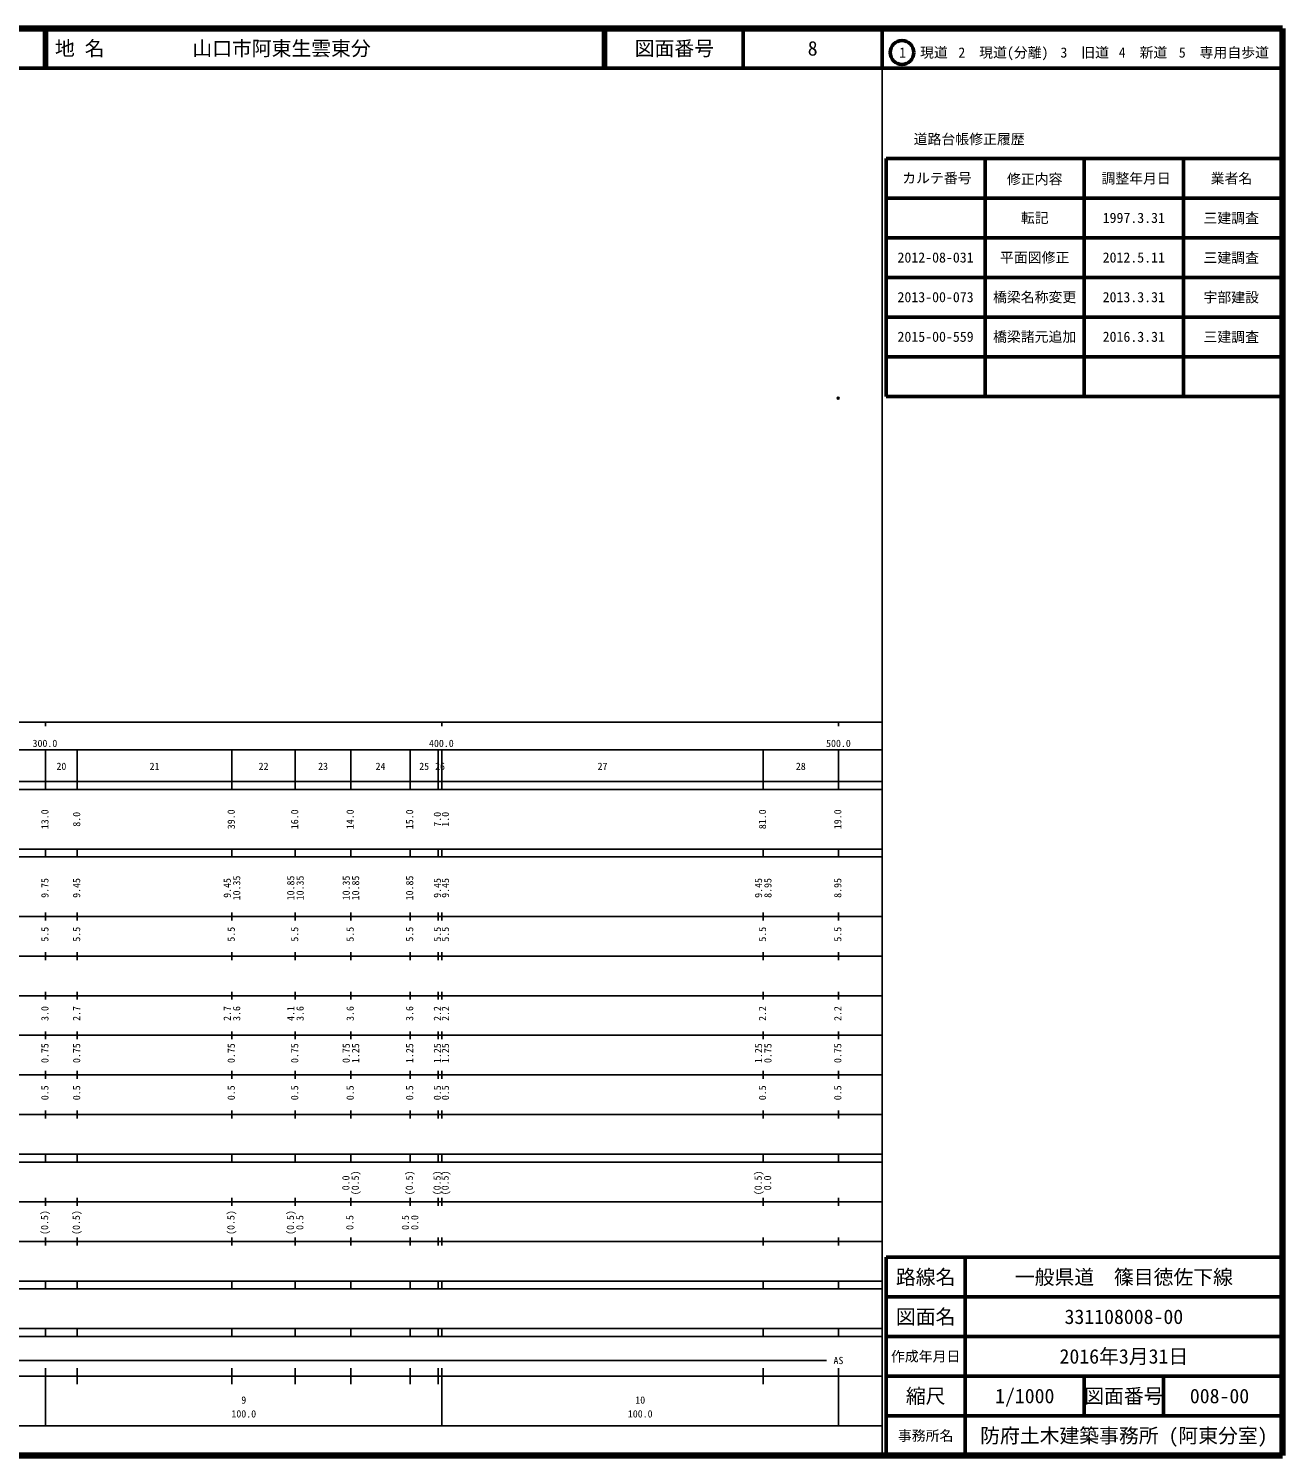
# Model space of a CAD drawing. Units: millimetres on the paper. Extents: x 40 to 680, y 20 to 380.
# Drawn here: x 363.7 to 680, y 20 to 380 of the extents above; entities that cross this region are included whole.
import ezdxf
from ezdxf.enums import TextEntityAlignment as Align

# ---------------------------------------------------------------- set-up
doc = ezdxf.new("R2010")
doc.units = ezdxf.units.MM
doc.header["$PDMODE"] = 32
doc.header["$PDSIZE"] = 0.5
doc.layers.add('M-OTRS', color=6, linetype='Continuous')
doc.layers.add('M-TTL-TXT', color=7, linetype='Continuous')
for name, color, linetype, lineweight in [('M-TTL', 2, 'Continuous', 140), ('M-TTL-BAND', 7, 'Continuous', 25), ('M-TTL-FRAM', 2, 'Continuous', 50), ('M-TTL-LINE', 7, 'Continuous', 50)]:
    doc.layers.add(name, color=color, linetype=linetype, lineweight=lineweight)
doc.styles.add('ＭＳ ゴシック', font='')
doc.styles.get('ＭＳ ゴシック').set_extended_font_data('MS Gothic')

msp = doc.modelspace()

# ---------------------------------------------------------------- linework, layer by layer
at = {"layer": 'M-OTRS'}
msp.add_point((567.938, 286.741), dxfattribs=at)
at = {"layer": 'M-TTL'}
for p, q in [((680, 380), (40, 380)), ((680, 20), (680, 380)), ((40, 20), (680, 20))]:
    msp.add_line(p, q, dxfattribs=at)
at = {"layer": 'M-TTL-BAND'}
for p, q in [((579, 20), (579, 370)), ((40, 205), (579, 205)), ((368, 205), (368, 204)), ((468, 205), (468, 204)), ((568, 205), (568, 204)), ((68, 198), (579, 198)), ((368, 188), (368, 198)), ((376, 188), (376, 198)), ((415, 188), (415, 198)), ((431, 188), (431, 198)), ((445, 188), (445, 198)), ((460, 188), (460, 198)), ((467, 188), (467, 198)), ((468, 188), (468, 198)), ((549, 188), (549, 198)), ((568, 188), (568, 198)), ((40, 190), (579, 190)), ((40, 188), (579, 188)), ((40, 173), (579, 173)), ((368, 171), (368, 173)), ((376, 171), (376, 173)), ((415, 171), (415, 173)), ((431, 171), (431, 173)), ((445, 171), (445, 173)), ((460, 171), (460, 173)), ((467, 171), (467, 173)), ((468, 171), (468, 173)), ((549, 171), (549, 173)), ((568, 171), (568, 173)), ((40, 171), (579, 171)), ((40, 156), (579, 156)), ((368, 155), (368, 157)), ((376, 155), (376, 157)), ((415, 155), (415, 157)), ((431, 155), (431, 157)), ((445, 155), (445, 157)), ((460, 155), (460, 157)), ((467, 155), (467, 157)), ((468, 155), (468, 157)), ((549, 155), (549, 157)), ((568, 155), (568, 157)), ((46, 146), (579, 146)), ((368, 145), (368, 147)), ((376, 145), (376, 147)), ((415, 145), (415, 147)), ((431, 145), (431, 147)), ((445, 145), (445, 147)), ((460, 145), (460, 147)), ((467, 145), (467, 147)), ((468, 145), (468, 147)), ((549, 145), (549, 147)), ((568, 145), (568, 147)), ((368, 135), (368, 137)), ((376, 135), (376, 137)), ((415, 135), (415, 137)), ((431, 135), (431, 137)), ((445, 135), (445, 137)), ((460, 135), (460, 137)), ((467, 135), (467, 137)), ((468, 135), (468, 137)), ((549, 135), (549, 137)), ((568, 135), (568, 137)), ((52, 136), (579, 136)), ((46, 126), (579, 126)), ((368, 125), (368, 127)), ((376, 125), (376, 127)), ((415, 125), (415, 127)), ((431, 125), (431, 127)), ((445, 125), (445, 127)), ((460, 125), (460, 127)), ((467, 125), (467, 127)), ((468, 125), (468, 127)), ((549, 125), (549, 127)), ((568, 125), (568, 127)), ((52, 116), (579, 116)), ((368, 115), (368, 117)), ((376, 115), (376, 117)), ((415, 115), (415, 117)), ((431, 115), (431, 117)), ((445, 115), (445, 117)), ((460, 115), (460, 117)), ((467, 115), (467, 117)), ((468, 115), (468, 117)), ((549, 115), (549, 117)), ((568, 115), (568, 117)), ((46, 106), (579, 106)), ((368, 105), (368, 107)), ((376, 105), (376, 107)), ((415, 105), (415, 107)), ((431, 105), (431, 107)), ((445, 105), (445, 107)), ((460, 105), (460, 107)), ((467, 105), (467, 107)), ((468, 105), (468, 107)), ((549, 105), (549, 107)), ((568, 105), (568, 107)), ((40, 96), (579, 96)), ((40, 94), (579, 94)), ((368, 94), (368, 96)), ((376, 94), (376, 96)), ((415, 94), (415, 96)), ((431, 94), (431, 96)), ((445, 94), (445, 96)), ((460, 94), (460, 96)), ((467, 94), (467, 96)), ((468, 94), (468, 96)), ((549, 94), (549, 96)), ((568, 94), (568, 96)), ((49, 84), (579, 84)), ((368, 83), (368, 85)), ((376, 83), (376, 85)), ((415, 83), (415, 85)), ((431, 83), (431, 85)), ((445, 83), (445, 85)), ((460, 83), (460, 85)), ((467, 83), (467, 85)), ((468, 83), (468, 85)), ((549, 83), (549, 85)), ((568, 83), (568, 85)), ((40, 74), (579, 74)), ((368, 73), (368, 75)), ((376, 73), (376, 75)), ((415, 73), (415, 75)), ((431, 73), (431, 75)), ((445, 73), (445, 75)), ((460, 73), (460, 75)), ((467, 73), (467, 75)), ((468, 73), (468, 75)), ((549, 73), (549, 75)), ((568, 73), (568, 75)), ((40, 64), (579, 64)), ((40, 62), (579, 62)), ((368, 62), (368, 64)), ((376, 62), (376, 64)), ((415, 62), (415, 64)), ((431, 62), (431, 64)), ((445, 62), (445, 64)), ((460, 62), (460, 64)), ((467, 62), (467, 64)), ((468, 62), (468, 64)), ((549, 62), (549, 64)), ((568, 62), (568, 64)), ((40, 52), (579, 52)), ((368, 50), (368, 52)), ((376, 50), (376, 52)), ((415, 50), (415, 52)), ((431, 50), (431, 52)), ((445, 50), (445, 52)), ((460, 50), (460, 52)), ((467, 50), (467, 52)), ((468, 50), (468, 52)), ((549, 50), (549, 52)), ((568, 50), (568, 52)), ((40, 50), (579, 50)), ((90.5, 44), (565, 44)), ((40, 40), (579, 40)), ((368, 27.5), (368, 42)), ((376, 38), (376, 42)), ((415, 38), (415, 42)), ((431, 38), (431, 42)), ((445, 38), (445, 42)), ((460, 38), (460, 42)), ((467, 38), (467, 42)), ((468, 27.5), (468, 42)), ((549, 38), (549, 42)), ((568, 27.5), (568, 42)), ((68, 27.5), (579, 27.5))]:
    msp.add_line(p, q, dxfattribs=at)
at = {"layer": 'M-TTL-FRAM'}
for p, q in [((580, 347.197), (580, 287.197)), ((580, 347.197), (680, 347.197)), ((580, 287.197), (680, 287.197)), ((680, 70), (580, 70)), ((580, 70), (580, 20))]:
    msp.add_line(p, q, dxfattribs=at)
at = {"layer": 'M-TTL-LINE'}
for p, q in [((367.75, 380), (367.75, 370)), ((368.25, 380), (368.25, 370)), ((508.747, 380), (508.747, 370)), ((509.247, 380), (509.247, 370)), ((543.997, 380), (543.997, 370)), ((579, 380), (579, 370)), ((40, 370), (680, 370)), ((605, 347.197), (605, 287.197)), ((630, 347.197), (630, 287.197)), ((655, 347.197), (655, 287.197)), ((580, 337.197), (680, 337.197)), ((580, 327.197), (680, 327.197)), ((580, 317.197), (680, 317.197)), ((580, 307.197), (680, 307.197)), ((580, 297.197), (680, 297.197)), ((600, 70), (600, 20)), ((680, 60), (580, 60)), ((680, 50), (580, 50)), ((680, 40), (580, 40)), ((630, 40), (630, 30)), ((650, 40), (650, 30)), ((680, 30), (580, 30))]:
    msp.add_line(p, q, dxfattribs=at)
msp.add_circle((584.031, 373.958), 3, dxfattribs=at)

# ---------------------------------------------------------------- texts
at = {"layer": 'M-TTL-BAND', "style": 'ＭＳ ゴシック'}
for s, p in [('300.0', (367.844, 198.195)), ('400.0', (467.844, 198.195)), ('500.0', (568, 198.195)), ('20', (372, 192.405)), ('21', (395.5, 192.405)), ('22', (423, 192.405)), ('23', (438, 192.405)), ('24', (452.5, 192.405)), ('25', (463.5, 192.405)), ('26', (467.5, 192.405)), ('27', (508.5, 192.405)), ('28', (558.5, 192.405)), ('AS', (568, 42.5)), ('9', (418, 32.523)), ('10', (518, 32.523)), ('100.0', (418, 29.033)), ('100.0', (518, 29.033))]:
    msp.add_text(s, height=1.833, dxfattribs=at).set_placement(p, align=Align.BOTTOM_CENTER)
for s, p in [('13.0', (369.29, 180.5)), ('8.0', (377.29, 180.5)), ('39.0', (416.29, 180.5)), ('16.0', (432.29, 180.5)), ('14.0', (446.29, 180.5)), ('15.0', (461.29, 180.5)), ('7.0', (468.29, 180.5)), ('1.0', (470.312, 180.5)), ('81.0', (550.29, 180.5)), ('19.0', (569.29, 180.5)), ('10.35', (417.66, 163.174)), ('10.85', (431.29, 163.174)), ('10.35', (433.66, 163.174)), ('10.35', (445.29, 163.174)), ('10.85', (447.66, 163.174)), ('10.85', (461.29, 163.174)), ('9.75', (369.29, 163.174)), ('9.45', (377.29, 163.174)), ('9.45', (415.29, 163.174)), ('9.45', (468.29, 163.174)), ('9.45', (470.312, 163.174)), ('9.45', (549.29, 163.174)), ('8.95', (551.66, 163.174)), ('8.95', (569.29, 163.174)), ('5.5', (369.29, 151.5)), ('5.5', (377.29, 151.5)), ('5.5', (416.29, 151.5)), ('5.5', (432.29, 151.5)), ('5.5', (446.29, 151.5)), ('5.5', (461.29, 151.5)), ('5.5', (468.29, 151.5)), ('5.5', (470.312, 151.5)), ('5.5', (550.29, 151.5)), ('5.5', (569.29, 151.5)), ('3.0', (369.29, 131.5)), ('2.7', (377.29, 131.5)), ('2.7', (415.29, 131.5)), ('3.6', (417.66, 131.5)), ('4.1', (431.29, 131.5)), ('3.6', (433.66, 131.5)), ('3.6', (446.29, 131.5)), ('3.6', (461.29, 131.5)), ('2.2', (468.29, 131.5)), ('2.2', (470.312, 131.5)), ('2.2', (550.29, 131.5)), ('2.2', (569.29, 131.5)), ('0.75', (369.29, 121.5)), ('0.75', (377.29, 121.5)), ('0.75', (416.29, 121.5)), ('0.75', (432.29, 121.5)), ('0.75', (445.29, 121.5)), ('1.25', (447.66, 121.5)), ('1.25', (461.29, 121.5)), ('1.25', (468.29, 121.5)), ('1.25', (470.312, 121.5)), ('1.25', (549.29, 121.5)), ('0.75', (551.66, 121.5)), ('0.75', (569.29, 121.5)), ('0.5', (369.29, 111.5)), ('0.5', (377.29, 111.5)), ('0.5', (416.29, 111.5)), ('0.5', (432.29, 111.5)), ('0.5', (446.29, 111.5)), ('0.5', (461.29, 111.5)), ('0.5', (468.29, 111.5)), ('0.5', (470.312, 111.5)), ('0.5', (550.29, 111.5)), ('0.5', (569.29, 111.5)), ('0.0', (445.211, 88.764)), ('(0.5)', (447.581, 88.764)), ('(0.5)', (461.211, 88.764)), ('(0.5)', (468.211, 88.764)), ('(0.5)', (470.233, 88.764)), ('(0.5)', (549.211, 88.764)), ('0.0', (551.581, 88.764)), ('(0.5)', (369.211, 78.764)), ('(0.5)', (377.211, 78.764)), ('(0.5)', (416.211, 78.764)), ('(0.5)', (431.211, 78.764)), ('0.5', (433.581, 78.764)), ('0.5', (446.211, 78.764)), ('0.5', (460.211, 78.764)), ('0.0', (462.581, 78.764))]:
    msp.add_text(s, height=1.833, rotation=90, dxfattribs=at).set_placement(p, align=Align.BOTTOM_CENTER)
at = {"layer": 'M-TTL-TXT', "style": 'ＭＳ ゴシック'}
for s, p in [('地 名', (370.38, 375)), ('山口市阿東生雲東分', (405.024, 375))]:
    msp.add_text(s, height=3.666, dxfattribs=at).set_placement(p, align=Align.MIDDLE_LEFT)
for s, height, p in [('図面番号', 3.666, (526.622, 375)), ('8', 3.666, (561.497, 375)), ('1\u3000現道', 2.566, (589.448, 373.958)), ('2\u3000現道(分離)', 2.566, (609.619, 373.958)), ('3\u3000旧道', 2.566, (630.121, 373.958)), ('4\u3000新道', 2.566, (644.824, 373.958)), ('5\u3000専用自歩道', 2.566, (665.228, 373.958)), ('道路台帳修正履歴', 2.566, (600.968, 352.113)), ('カルテ番号', 2.566, (592.839, 342.277)), ('修正内容', 2.566, (617.509, 342.023)), ('調整年月日', 2.566, (643.089, 342.197)), ('業者名', 2.566, (667.134, 342.197)), ('転記', 2.566, (617.5, 332.245)), ('1997.3.31', 2.566, (642.5, 332.245)), ('三建調査', 2.566, (667.077, 332.189)), ('2012-08-031', 2.566, (592.5, 322.245)), ('平面図修正', 2.566, (617.5, 322.245)), ('2012.5.11', 2.566, (642.5, 322.245)), ('三建調査', 2.566, (667.077, 322.189)), ('2013-00-073', 2.566, (592.5, 312.245)), ('橋梁名称変更', 2.566, (617.5, 312.245)), ('2013.3.31', 2.566, (642.5, 312.245)), ('宇部建設', 2.566, (667.077, 312.189)), ('2015-00-559', 2.566, (592.5, 302.245)), ('橋梁諸元追加', 2.566, (617.5, 302.245)), ('2016.3.31', 2.566, (642.5, 302.245)), ('三建調査', 2.566, (667.077, 302.189)), ('路線名', 3.666, (590, 65)), ('路線名', 3.666, (590, 65)), ('一般県道\u3000篠目徳佐下線', 3.666, (640, 65)), ('図面名', 3.666, (590, 55)), ('図面名', 3.666, (590, 55)), ('331108008-00', 3.666, (640, 55)), ('2016年3月31日', 3.666, (640, 45)), ('作成年月日', 2.566, (590, 45)), ('作成年月日', 2.566, (590, 45)), ('縮尺', 3.666, (590, 35)), ('縮尺', 3.666, (590, 35)), ('1/1000', 3.666, (615, 35)), ('図面番号', 3.666, (640, 35)), ('図面番号', 3.666, (640, 35)), ('008-00', 3.666, (664.125, 35)), ('事務所名', 2.566, (590, 25)), ('事務所名', 2.566, (590, 25)), ('防府土木建築事務所 (阿東分室)', 3.666, (640, 25))]:
    msp.add_text(s, height=height, dxfattribs=at).set_placement(p, align=Align.MIDDLE_CENTER)

doc.saveas('drawing.dxf')
